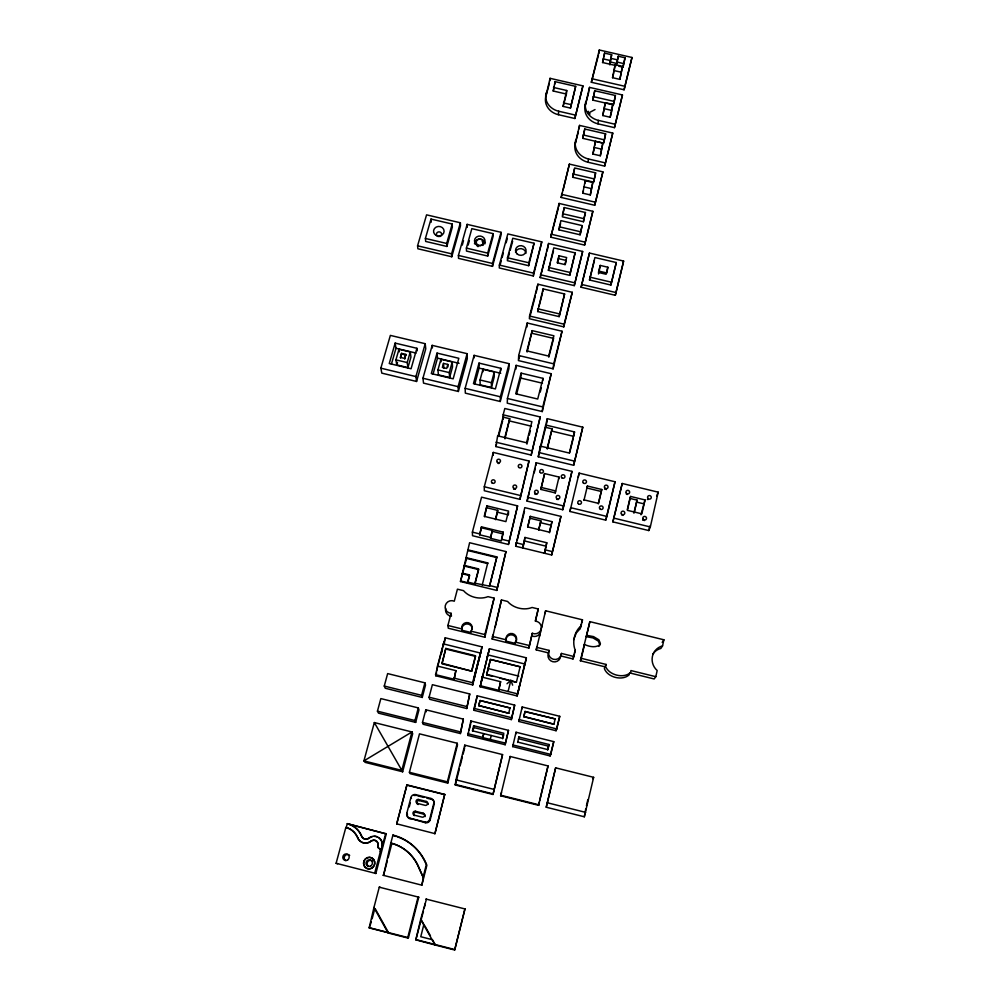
<?xml version="1.0" encoding="UTF-8"?>
<svg xmlns="http://www.w3.org/2000/svg" width="1000" height="1000" viewBox="0 0 1000 1000"><rect width="100%" height="100%" fill="white"/><g stroke="black" fill="none" stroke-linecap="round" stroke-linejoin="round"><path stroke-width="1.5" d="M492.575 676.35L486.625 674.875L490.375 659.438L520.125 666.787L490.375 659.438M484.613 516.712L486.938 505.863L508.587 511.112L505.9 521.613L484.212 516.337L486.938 505.863M487.713 256.05L487.713 253.113L493.062 233.637L471.838 228.65L466.4 248.088L466.488 251.062L487.713 256.05L493.038 236.65L493.062 233.637M465.925 557.6L487.75 562.925L487.738 563.6L465.962 558.275L469.6 542.725L505.962 551.587L496.775 590.425L460.513 581.538L465.962 558.275M464.1 565.375L478.638 568.925L474.938 583.212L489.538 586.163L496.863 556.925L467.75 549.812M491.4 387.525L491.438 382.688L494.288 372L482.95 369.3L480.075 379.975L480.138 384.825L491.4 387.525L494.212 376.925L494.288 372M492.5 266.363L492.525 263.463L501.037 232.312L467.137 224.363L458.413 255.438L458.537 258.363L492.5 266.363L500.975 235.325L501.037 232.312M503.212 532.15L501.325 540.962L490.5 538.325L492.325 530.413L481.475 527.775L481.463 526.862L503.212 532.15L501.688 539.562M489.438 648.713L480.125 686.775L517.15 695.95L526.188 659.05L526.375 657.825L489.438 648.713L480.125 686.775M493.25 455.262L493.288 452.425L529 461.025L519.925 499.35L484.3 490.725L484.288 486.763L493.288 452.425M490.5 538.325L492.325 530.413M495.875 446.562L497.638 435.825L526.525 442.762L531.912 421.712L503.15 414.812L504.812 408.5L540.212 416.975L531.188 455.062L495.875 446.562L496.538 444.025M499.363 265.075L499.3 267.962L533.337 275.975L541.788 241.875L507.825 233.912L499.363 265.075L533.55 273.125L533.337 275.975M538.237 608.975L535.275 621.1A6.45 6.375 16.1 0 1 541.175 629.012A6.45 6.375 16.1 0 1 532.288 633.275L528.875 648.075L492.188 639.038L501.463 599.95L507.587 601.462C513.325 608.125 523.925 610.7 532.1 607.475L538.237 608.975L535.538 620.875M490.275 739.525L491.225 735.5L502.537 738.325L503.787 733.238L473.663 725.725L472.375 730.8L483.688 733.625L482.738 737.65L505.375 743.088L505.188 744.737L467.837 735.413L470.85 720.987L508.5 730.362L505.188 744.737M494.113 598.15L484.862 637.238L448.275 628.212L447.9 625.475L451.1 613.312A6.45 6.325 -16.3 0 1 445.325 605.45A6.45 6.325 -16.3 0 1 454.275 601.2L457.425 589.163L463.537 590.662C469.25 597.337 479.837 599.862 488 596.65L494.113 598.15L484.85 634.575L484.862 637.238M500.8 370.788L500.863 368.312L479.025 363.1L473.462 383.675L495.4 388.925L500.863 368.312M491.225 735.5L483.688 733.625M500.25 401.5L500.375 396.788L509.113 363.688L474.1 355.35L465.138 388.35L465.337 393.137L500.25 401.5L508.9 368.675L509.113 363.688M495.737 519.7L497.713 510.387L486.938 507.775M489.538 586.163L496.863 556.925M496.775 590.425L505.962 551.587M507.488 257.762L507.388 260.688L528.675 265.688L534.05 243.25L512.762 238.25L507.488 257.762L528.862 262.787L528.675 265.688M503.15 414.812L503 419.387L503.65 416.875M507.438 398.475L507.25 403.175L542.25 411.562L551.213 373.725L516.125 365.363L507.438 398.475L542.775 406.925L542.25 411.562M504.963 438.837L509.725 418.7L503.075 417.113L497.987 436.538M501.463 599.95L495.238 627M515.925 369.087L516.125 365.363M480.1 685.675L498.688 690.288L500.613 681.712L481.95 677.1M508.525 512.362L508.387 514.875L497.663 512.275M493 794.463L502.562 754.587L464.75 745.138L455.975 779.85L455.3 785L493 794.463L502.562 754.587M518.7 355.513L518.413 360.575L553.112 368.837L562.025 331.238L527.238 322.987L518.7 355.513L553.725 363.85L553.112 368.837M508.45 544.462L517.587 505.887L481.562 497.163L472.388 532.137L472.512 535.712L508.45 544.462L517.587 505.887M516.6 394.137L520.8 378.062L521.112 373.137L543.013 378.363L542.75 380.8M526.962 326.975L527.238 322.987M506.037 641.125L506.125 639.812A5.3 5.263 4.5 0 1 512.587 633.612A5.3 5.263 4.5 0 1 515.388 642.1L515.25 643.4L506.037 641.125A5.275 5.238 4.5 0 1 512.463 634.95A5.275 5.238 4.5 0 1 515.25 643.4M529.575 316.025L529.375 318.712L563.787 326.863L572.263 292.3L537.913 284.2L529.575 316.025L564.138 324.212L563.787 326.863M545.862 96.35L550.062 78.325L582.925 85.875L574.85 118.5L558.375 114.7A16.887 14.988 5.4 0 1 545.862 96.35L549.4 83.35M549.875 80.712L550.062 78.325M527.1 352.038L532.2 330.637L553.9 335.788L548.7 356.1L526.912 350.913L532.2 330.637M515.65 546.225L524.8 507.638L560.925 516.4L551.675 555L515.65 546.225L516.413 543.2M519.925 499.35L529 461.025M563.088 106.4L566.388 94.05L553.212 91.013L555.075 81.638L575.662 86.363L570.462 108.088L563.088 106.4L566.737 90.5L553.5 87.463M537.913 284.2L536.1 293.05M554.875 84.012L555.075 81.638M540.163 277.587L548.6 243.475L582.65 251.462L574.275 285.625L540.163 277.587L546.375 253.85M537.663 311.537L543.088 288.9L564.6 293.975L559.163 316.625L537.663 311.537L538.4 308.7M558.375 114.7L558.688 111.237A16.962 15.037 5.4 0 1 546.125 92.837M542.825 291.7L543.088 288.9M548.6 243.475L547.15 250.888M550.75 237.175L559.087 203.438L592.863 211.312L584.587 245.1L550.75 237.175L558.387 208.012M548.4 270.338L553.775 247.875L575.112 252.887L569.725 275.35L548.4 270.338L550.35 262.838M531.188 455.062L540.212 416.975M566.388 94.05L566.737 90.5M527.062 501.087L536.163 462.75L571.962 471.375L562.775 509.738L527.062 501.087L529.312 492.175M524.975 537.45L522.85 547.975L524.975 537.45L546.763 542.75L544.475 553.237L546.763 542.75M558.775 206.55L559.087 203.438M561.15 197.45L569.4 164.1L602.9 171.863L594.712 205.275L561.15 197.45L562.337 192.938M570.462 108.088L575.662 86.363M558.95 229.85L560.887 220.613L582.112 225.575L580.1 234.8L558.95 229.85L560.562 223.675M562.688 213.725L562.35 216.825L583.438 221.75L585.45 212.512L564.288 207.575L562.688 213.725L583.875 218.675L583.438 221.75M527.812 527.212L530.275 516.375L551.975 521.638L549.513 532.762M535.85 465.525L536.163 462.75M557.587 262.875L559 255.75L566.65 257.55L564.85 264.562L557.188 262.762L559 255.75M564.288 207.575L562.663 215.588M569.4 164.1L563.125 189.925M574.85 118.5L582.925 85.875M478.75 705.537L508.738 713.238L478.75 705.537L480.012 700.512L510 707.95L480.012 700.512M538.263 456.763L540.363 446.1L569.325 453.062L574.525 431.938L545.7 425.012L547.3 418.675L582.788 427.188L573.663 465.288L538.263 456.763L546.375 424.675M575.275 143.562L579.538 125.412L612.762 133.088L604.663 166.125L588.025 162.262A17.05 15.275 7.1 0 1 575.275 143.562L578.362 131.762M540.363 446.1L540.112 448.263L545.7 425.012M584.325 816.787L593.65 777.325L555.638 767.837L546.237 807.225L584.325 816.787L585.75 808.838M572.663 177.25L574.625 167.963L595.6 172.838L595.125 176.075L593.575 182.113L572.663 177.25L574.487 169.05M579.138 128.812L579.538 125.412M559.163 316.625L564.6 293.975M500.625 795.788L510.125 756.475L548.038 765.938L538.625 805.325L500.625 795.788L501.5 792.5M585.275 105.425L589.513 87.387L622.463 94.963L614.45 127.638L597.938 123.825A16.9 15.012 7.3 0 1 585.275 105.425L588.688 92.375M546.737 423.212L547.3 418.675M582.8 138.35L584.775 129.025L605.588 133.837L605.062 137.213L603.55 143.15L582.8 138.35L584.775 129.025M589.075 90.925L589.513 87.387M591.337 82.275L599.312 50L631.987 57.475L624.075 89.787L591.337 82.275L598.438 55.175M559 477.05L555.25 492.9L540.85 489.425L544.587 473.575L559 477.05L558.663 479.1M511.35 719.6L514.688 705.113L477.225 695.812L474.05 708.375L474.162 710.35L511.35 719.6L514.688 705.113M511.925 681.137L516.388 682.237L486.625 674.287M569.725 275.35L575.112 252.887M592.775 100.113L594.75 90.75L615.4 95.5L614.837 99.012L613.35 104.85L592.775 100.113L594.75 90.75M598.837 53.663L599.312 50M544.587 473.575L540.85 489.425M582.788 193.188L585.225 180.688L592.788 182.45L590.3 194.938L582.788 193.188L583.413 190.763M584.875 183.263L585.225 180.688M588.025 162.262L588.462 158.988A17.125 15.325 7.1 0 1 575.662 140.213M547.275 449.025L552.087 428.862L545.425 427.275M618.9 66.263L622.987 67.188L625.037 57.8L618.212 56.238L616.175 65.638L602.575 62.525L604.575 53.125L611.65 54.737L609.837 64.887M604.062 56.788L604.575 53.125M580.1 234.8L582.112 225.575M538.75 530.138L540.862 520.862L530.062 518.237M574.275 285.625L582.65 251.462M592.875 154.037L595.363 141.35L602.863 143.088L600.325 155.762L592.875 154.037L594.412 148.062M594.788 145.375L595.363 141.35M597.938 123.825L598.425 120.4A16.975 15.075 7.3 0 1 585.7 101.938M517.15 695.95L524.763 663.988L487.587 654.812M518.138 691.7L519.575 685.35M590.3 194.938L592.788 182.45M609.625 64.138L611.65 54.737M602.788 115.538L605.325 102.675L612.775 104.388L611.675 111.375L610.175 117.25L602.788 115.538L605.325 102.675M593.575 182.113L595.6 172.838M584.587 245.1L592.863 211.312M600.325 155.762L602.863 143.088M612.537 77.7L615.125 64.662L622.513 66.35L619.862 79.375L612.537 77.7L613.65 73.375M581.112 287.238L589.462 253.05L623.6 261.062L622.987 263.95L615.312 295.287L581.112 287.238L589.462 253.05M603.55 143.15L605.588 133.837M614.025 71.938L615.125 64.662M509.9 758L510.125 756.475M594.712 205.275L602.9 171.863M617.463 61.112L617.087 63.525L610.575 62.038M618.212 56.238L617.65 59.9L611.112 58.4M610.175 117.25L612.775 104.388M613.35 104.85L615.4 95.5M604.663 166.125L612.762 133.088M512.675 746.6L512.938 744.963L550.763 754.4L553.775 741.637L516.038 732.237L512.675 746.6L550.125 755.938L550.763 754.4M337.625 863.763L336.112 863.275L345.863 827.387A18.375 17.562 -64.2 0 1 356.938 836.413L357.912 838.05L357.262 836.6A18.325 17.525 -64.2 0 0 346.225 827.588L347.3 823.637A22.462 21.475 -64.2 0 1 361.5 836.188A4.975 4.787 -65.6 0 0 368.862 838.05A8.662 8.312 -67.3 0 1 381.962 846.812L380.35 851.725A3.088 2.963 -68.2 0 0 378.825 848.225A2.062 1.975 -68.1 0 1 377.762 846.087L377.975 844.737A4.537 4.35 -67.3 0 0 371.75 840.575L369.837 841.85A9.125 8.762 -65.5 0 1 358.088 838.875M380.625 851.875A3.088 2.963 -68.3 0 0 379.1 848.375A2.05 1.975 -68.2 0 1 378.038 846.25L378.25 844.912A4.525 4.338 -67.3 0 0 372.038 840.75L370.662 841.275M619.862 79.375L622.513 66.35M528.875 648.075L532.288 633.275M622.987 67.188L625.037 57.8M589.5 280L594.9 257.525L616.287 262.538L610.887 285.038L589.5 280L594.412 260.45M614.45 127.638L622.463 94.963M555.25 492.9L555.575 490.925L541.112 487.425M515.737 734L516.038 732.237M624.075 89.787L631.987 57.475M518.8 721.45L519.113 719.575L556.763 728.938L559.738 716.3L522.188 706.975L518.8 721.45L556.075 730.725L556.763 728.938M521.838 708.962L522.188 706.975M599.175 271.175L600.2 265.425L607.863 267.225L606.775 272.962L599.175 271.175L598.488 273.975M551.675 555L560.925 516.4M574.525 431.938L573.713 436.362L551.788 431.087M518.875 736.988L518.562 738.7L548.475 746.15L549.087 744.513L518.875 736.988L517.638 742.487M562.775 509.738L571.962 471.375M536.225 649.887L536.7 647.35L549.075 650.4A6.488 6.425 32.9 0 0 553.488 659.312A6.488 6.425 32.9 0 0 561.45 653.438L573.837 656.5L575.288 650.35C571.888 642.262 574.338 631.575 581.05 625.9L582.487 619.825L545.612 610.788L536.225 649.887L548.475 652.913A6.425 6.362 33.9 0 0 552.85 661.737A6.425 6.362 33.9 0 0 560.725 655.925L561.45 653.438M523.8 716.725L525.062 711.438L555.175 718.913L553.888 724.2L523.8 716.725L525.062 711.438M539.538 636.237L539.8 634.913M541.75 627.188L542.013 625.812M538.625 805.325L539.275 801.975M573.663 465.288L582.788 427.188M545.037 613.65L545.612 610.788M435.562 674.638L445.225 637.8L482.062 646.888L472.738 684.938L435.812 675.788L435.562 674.638L454.1 679.237L455.875 670.638L437.262 666.038M436.587 671.175L437.488 666.612M610.887 285.038L616.287 262.538M569.925 511.463L570.712 507.688L606.85 516.425L615.025 481.763L579.125 473.113L569.925 511.463L605.725 520.138L606.85 516.425M615.312 295.287L623.6 261.062M578.263 477.188L579.125 473.113M482.35 676.125L481.05 682.513M629.538 672.887L654.175 678.962L655.812 676.688L657.175 670.5A14.6 14.162 43.8 0 1 662.55 645.9L663.888 639.788L589.862 621.638L580.363 660.763L604.938 666.825L606.087 664.438L581.275 658.325L580.363 660.763M498.688 690.288L500.613 681.712M586.438 805.825L587.8 799.788M648.787 530.562L650.325 526.95L658.2 492.163L622.212 483.488L612.888 521.875L648.787 530.562L649.8 526.062M634.225 512.587L637.1 500.138L629.925 498.4L627.35 509.462M641.012 514.8L645.025 499.938L630.6 496.45L629.925 498.4M645.025 499.938L641.838 513.837L627.375 510.337L630.6 496.45M633.85 513.075L637.1 500.138M546.237 807.225L555.638 767.837M581.275 658.325L584.513 644.5C589.075 646.55 594.925 647.962 599.45 645.113L600.413 643.562L598.9 639.812L593.525 636.6L586.663 635.337L586.175 636.663L593.013 637.925L598.35 641.125L599.862 644.85L598.9 646.4M586.663 635.337L589.862 621.638M612.888 521.875L622.212 483.488M587.4 486.025L586.925 488.025L601.25 491.475L601.788 489.5L587.4 486.025L583.938 500.425M547.575 749.95L548.475 746.15M549.087 744.513L547.888 749.625L517.638 742.087M539.637 800.475L548.038 765.938M550.125 755.938L553.775 741.637M556.075 730.725L559.738 716.3M560.725 655.925L573 658.95L574.15 654.075M573.625 639.812L576.275 633.013L580.138 628.638L581.213 624.125M605.725 520.138L615.025 481.763M598.288 503.9L601.25 491.475M601.788 489.5L598.488 503.363L584.062 499.875M548.475 652.913L549.075 650.4M508.738 713.238L510 707.95M516.388 682.237L520.125 666.787M502.688 738.763L503.625 734.975L473.787 727.55L473.663 725.725M454.675 950L464.95 908.95L454.675 950L435.062 944.987L420.675 919.425L426.45 899.15M505.375 743.088L508.5 730.362M508.088 691.513L510.863 680.288L507.013 683.763M551.975 521.638L549.375 532.175L527.625 526.888L530.275 516.375M569.663 452.812L573.35 437.85M482.738 737.65L483.688 733.838M538.625 529.837L540.862 520.862M607.863 267.225L606.112 274.262L598.438 272.45L600.2 265.425M547.188 448.375L552.087 428.862M435.062 944.987L415.838 939.825L420.675 919.425M415.838 939.825L423.413 911.162M424.175 908.15L425.312 903.65M455.3 785L459.387 768.825M460.125 765.888L462.362 757.062M463.1 754.125L464.588 748.25M467.837 735.413L468.537 732.625M469.237 729.837L470.65 724.25M474.162 710.35L477.225 695.812M492.188 639.038L493.338 634.525M517.175 540.175L524.45 511.425M530.062 489.2L532.312 480.288M534.188 472.863L535.325 468.4M478.762 705.788L480.025 700.763M486.625 674.875L490.363 660.05M435.325 944.812L432.45 939.712L420.775 936.725L423.862 924.45L421.012 919.375M472.837 731.312L473.787 727.55M407.65 937.975L418.062 897.05L418.762 897.188L408.45 937.7L407.65 937.975L388.1 932.975L373.938 907.5L379.275 887.175L380.35 887.412M423.038 877.5L426.287 864.75A52.312 49.95 -70.9 0 0 392.938 835.05L390.85 843A43.938 41.962 -70.9 0 1 418.875 868L423.363 877.675L421.812 885.163L426.887 865.225A51.775 49.45 -71.1 0 0 397.5 836.888M447.762 783.112L447.375 781.825L457.2 743.25L419.487 733.838L409.4 772.3L410.163 773.675L447.762 783.112L457.488 744.912L457.2 743.25M460.375 733.55L463.338 719.125L425.8 709.775L422.488 722.412L423.113 724.262L460.375 733.55L463.338 719.125M466.737 708.512L469.738 693.962L432.375 684.688L429.1 697.2L429.65 699.287L466.737 708.512L469.738 693.962M472.738 684.938L472.6 682.712L482.062 646.888M542.775 406.925L551.213 373.725M553.725 363.85L562.025 331.238M444.725 794.4L434.925 833.637L444.725 794.4L406.938 784.9L396.737 823.838L406.938 784.9M564.138 324.212L572.263 292.3M409.6 818.175L424.913 822.038A4.075 3.95 -71.7 0 0 429.762 819.062L433.787 803.337A4.05 3.938 -70.8 0 0 430.975 798.462L415.725 794.625A4.05 3.925 -67.9 0 0 410.9 797.575L406.8 813.275A4.075 3.938 -69 0 0 409.6 818.175L425.375 822.712A4.037 3.912 -71.8 0 0 430.188 819.75L434.175 804.137A4.013 3.9 -70.9 0 0 432.337 799.675M543.013 378.363L537.712 399.038L515.725 393.787L521.112 373.137M583.875 218.675L585.45 212.512M548.787 357.188L553.6 338.413L531.987 333.288M526.912 444.125L528.438 438.162M529.2 435.175L530.35 430.7M540.237 392.025L541.362 387.625M471.725 670.6L475.513 655.763L445.825 648.425L441.962 663.238L471.763 671.188L442.062 663.838L445.825 648.425M471.763 671.188L475.538 656.388L445.925 649.075M454.1 679.237L455.875 670.638M495.4 519.338L497.713 510.387M482.238 585L487.75 562.925M565.212 264.662L566.287 260.475L558.675 258.688M462.275 573.15L469.538 574.925L467.688 582.062L474.963 583.837L478.65 569.587L464.137 566.038M375.262 908.85L388.6 932.862L369.175 927.887L373.938 907.5M387.337 860.75L383.5 875.425L390.85 843M441.287 653.875L442.438 649.463M443.212 646.525L444.3 641.725L442.8 646M369.175 927.887L371.337 921.825M372.125 918.838L374.475 909.862M388.113 857.812L391.575 844.613M435.812 675.788L436.575 672.85M444.263 643.512L445.225 637.8M460.513 581.538L464.363 566.812M465.138 563.875L466.675 557.987M498.713 435.763L502.612 420.875M518.8 359.1L519.562 356.175M529.775 317.2L535.312 296.075M590.175 113.938L587.837 113.4L588.375 111.325M490.5 537.438L479.65 534.8L481.463 526.862M504.65 438.137L509.725 418.7M539.138 305.863L542.463 293.113M551.138 259.837L553.475 250.837M602.575 62.525L603.312 59.65M479.65 534.8L481.475 527.775M409.25 806.925L410.35 802.675M460.462 580.913L467.725 582.688L469.575 575.562L462.325 573.787M380.35 851.725L374.725 873.088L375.85 873.475L386.275 833.9L347.638 823.863A22.4 21.425 -64.3 0 1 361.812 836.375A4.963 4.775 -65.6 0 0 369.162 838.238A8.637 8.3 -67.4 0 1 372.262 836.65M415.662 722.4L414.963 720.537L418.3 707.913L380.85 698.587L377.438 711.175L378.5 713.138L415.662 722.4L418.963 709.9L418.3 707.913M422.25 697.45L421.613 695.337L424.913 682.837L387.65 673.587L384.263 686.05L385.25 688.25L422.25 697.45L425.513 685.05L424.913 682.837M381.962 846.812L385.775 833.5M533.55 273.125L541.788 241.875M402.65 771.787L412.688 733.713L411.95 731.963L374.338 722.562L363.925 760.888L365.138 762.375L402.65 771.787L374.338 722.562M437.788 665.1L442.413 647.475M524.288 666.125L526.375 657.825M528.862 262.787L534.05 243.25M507.8 259.188L509.412 253.212M510.213 250.225L512.638 241.25M553.212 91.013L554.388 86.662M474.762 384.137L479.087 368.1L479.025 363.1M500.1 265L501.312 260.562M502.113 257.613L503.312 253.175M506.125 242.825L507.325 238.388M458.363 391.475L458.1 386.662L467.113 353.675L432.188 345.363L422.938 378.25L423.525 383.125L458.363 391.475L467.287 358.75L467.113 353.675M449.625 377.537L449.275 372.612L452.212 361.962L440.913 359.263L437.95 369.9L438.387 374.85L449.625 377.537L452.525 366.975L452.212 361.962M443.5 363.387L442.375 367.438L446.688 368.475L447.8 364.412L443.5 363.387L443.888 368.387M437.038 353.088L431.3 373.6L453.175 378.825L458.825 358.288L437.038 353.088L437.488 358.175L433.025 374.162M468.15 245.1L469.4 240.625M462.262 245.1L463.5 240.675M416.562 381.463L415.913 376.575L425.213 343.7L390.363 335.4L380.85 368.175L381.812 373.137L416.562 381.463L425.763 348.85L425.213 343.7M451.763 256.762L451.6 253.825L460.375 222.775L426.562 214.85L417.575 245.812L417.875 248.775L451.763 256.762L460.487 225.825L460.375 222.775M407.95 367.575L407.225 362.562L410.25 351.95L398.975 349.263L395.925 359.862L396.75 364.888L407.95 367.575L410.95 357.05L410.25 351.95M416.887 348.288L411.075 368.762L389.25 363.537L395.15 343.1L416.887 348.288L417.2 350.85M446.85 246.438L446.675 243.45L452.188 224.037L431 219.075L425.4 238.45L425.675 241.45L446.85 246.438L452.337 227.1L452.188 224.037M401.525 353.363L400.363 357.413L404.663 358.438L405.825 354.4L401.525 353.363L400.462 358.038M404.762 359.075L405.825 354.4M391.388 364.2L395.988 348.275L395.15 343.1M396.75 364.888L397.5 362.262M487.2 656.963L488.512 652.638M606.087 664.438L605.538 666.237C608.675 675.113 623.812 679 630.65 672.425L630.938 670.562L655.812 676.688M604.938 666.825L604.388 668.6C607.487 677.4 622.487 681.237 629.263 674.725M581.562 622.612L582.487 619.825M580.138 628.638L581.05 625.9M574.438 652.862L575.288 650.35M573 658.95L573.837 656.5M555.175 718.913L525.025 711.688M553.888 724.2L523.837 716.488M584.038 645.8L584.513 644.5M656.6 496.075L658.2 492.163M662.188 642.387L663.888 639.788M662.55 645.9L660.863 648.45A14.463 14.025 44.2 0 0 652.788 654.15M592.587 778.65L593.65 777.325M587.837 113.4L595.025 109.562M603.075 58.863L610.15 60.487M616.737 62L623.575 63.562M613.625 70.475L621.025 72.162M591.788 78.713L624.675 86.25M593.237 96.6L613.9 101.35M603.8 108.588L611.263 110.3M563.425 102.9L570.825 104.6M558.688 111.237L575.237 115.062M598.425 120.4L615.013 124.225M583.225 134.975L604.062 139.787M593.812 147.35L601.325 149.1M588.462 158.988L605.188 162.862M573.038 174.013L594.05 178.888M583.65 186.8L591.225 188.562M561.487 194.3L595.188 202.15M559.275 226.8L580.525 231.775M551.038 234.175L585.025 242.138M425.4 238.45L446.675 243.45M466.4 248.088L487.713 253.113M548.675 267.45L570.1 272.488M589.963 277.162L611.438 282.213M417.575 245.812L451.6 253.825M458.413 255.438L492.525 263.463M540.4 274.738L574.675 282.812M581.538 284.425L615.887 292.525M537.888 308.812L559.5 313.925M395.988 348.275L416.087 353.075M437.488 358.175L459.075 363.325M479.087 368.1L500.737 373.263M520.8 378.062L542.487 383.237M401.613 354.012L405.913 355.037M395.925 359.862L407.225 362.562M437.95 369.9L449.275 372.612M480.075 379.975L491.438 382.688M380.85 368.175L415.913 376.575M422.938 378.25L458.1 386.662M465.138 388.35L500.375 396.788M509.613 420.975L531.5 426.225M495.962 442.212L531.613 450.788M538.75 452.512L574.475 461.112M636.388 502.05L643.538 503.775M484.288 486.763L520.237 495.462M527.438 497.212L563.488 505.938M614.087 518.175L650.325 526.95M540.6 522.688L551.362 525.3M492.312 531.312L503.125 533.95M524.612 540.975L546.2 546.225M472.388 532.137L479.637 533.9M501.4 539.2L508.663 540.975M515.925 542.737L523.2 544.513M545.025 549.825L552.3 551.6M467.788 550.5L496.85 557.6M489.538 585.538L496.863 587.337M447.9 625.475L461.75 628.888A5.312 5.238 -16.7 0 1 468.263 622.7A5.312 5.238 -16.7 0 1 470.988 631.163L471.062 632.513L461.875 630.25L461.75 628.888M470.988 631.163L484.85 634.575M492.25 636.4L506.125 639.812M515.388 642.1L529.288 645.525M443.088 643.825L480.163 652.987M487.75 668.45L518.812 676.125M500.025 678.188L508.95 680.4M453.95 678.1L472.6 682.712M498.75 689.2L517.45 693.838M384.263 686.05L421.613 695.337M429.1 697.2L466.55 706.513M474.05 708.375L511.6 717.712M377.438 711.175L414.963 720.537M422.488 722.412L460.112 731.8M467.65 733.675L482.725 737.438M455.975 779.85L494.025 789.4M547.45 802.8L585.712 812.387M409.4 772.3L447.375 781.825M500.7 795.212L538.888 804.788M455.15 784.375L493.038 793.888M407.137 785.212L444.825 794.688M417.762 795.875L423.825 797.4M426.85 798.162L431.388 799.3A4.013 3.9 -70.9 0 1 431.875 799.463M418.525 799.488L426.15 801.413A2.025 1.963 -70.2 0 1 427.55 803.85A2.025 1.963 -70.2 0 1 425.138 805.337L417.512 803.413A2.025 1.963 -68.7 0 1 416.112 800.975A2.025 1.963 -68.7 0 1 418.525 799.488L419.2 800.6L426.75 802.5A2 1.95 -70.4 0 1 428.2 804.4M423.113 813.188A2.037 1.975 -70.9 0 1 424.525 815.638A2.037 1.975 -70.9 0 1 422.1 817.125L414.45 815.2A2.037 1.975 -69.5 0 1 413.05 812.75A2.037 1.975 -69.5 0 1 415.475 811.263L423.113 813.188L423.75 814.163A2.013 1.95 -71.1 0 1 425.138 816.587M415.475 811.263L416.175 812.262L423.75 814.163M396.737 823.838L434.925 833.637M386.275 833.9L347.3 823.637M336.112 863.275L375.85 873.475M382.975 875.238L421.812 885.163M379.275 887.175L418.762 897.188M425.838 899.025L464.95 908.95M369.775 927.812L408.45 937.7M416.2 939.688L453.5 949.225M392.938 835.05L393.875 835.812A51.775 49.45 -71.1 0 1 396.3 836.5M406.8 813.275L407.4 814A4.037 3.912 -69.2 0 0 410.175 818.875M424.913 822.038L425.375 822.712M410.9 797.575L411.463 798.425M417.512 803.413L418.188 804.488A2 1.95 -69 0 1 417.312 803.988M429.762 819.062L430.188 819.75M415.725 794.625L416.25 795.487A4.013 3.9 -68.1 0 0 414.225 795.537M424.738 925.688L430.45 935.825M426.15 801.413L426.75 802.5M357.587 837.862L358.413 839.05A9.1 8.738 -65.6 0 0 370.125 842.025M430.975 798.462L431.388 799.3M433.787 803.337L434.175 804.137M423.363 877.675L419.212 868.225A43.712 41.75 -71 0 0 391.337 843.35M510.863 680.288L512.65 685.163M425.8 709.775L426.388 711.737M398.975 349.263L399.375 351.812M464.75 745.138L464.963 746.775M451.1 613.312L451.438 616.163A6.388 6.275 -16.8 0 1 445.725 608.375M432.188 345.363L432.425 347.938M440.913 359.263L441.112 361.788M470.85 720.987L471.012 722.85M431 219.075L431.25 222.15M447.8 364.412L447.987 366.912M467.688 582.062L467.725 582.688M474.938 583.212L474.963 583.837M467.137 224.363L467.225 227.413M474.1 355.35L474.162 357.875M482.95 369.3L482.962 371.775M378.862 837.7A8.637 8.3 -67.4 0 1 382.225 846.975M373.975 836.375A8.637 8.3 -67.4 0 1 377.337 836.912M368.7 866.438A3.287 3.15 -68.5 0 1 367.8 861.637A3.287 3.15 -68.5 0 1 372.562 861.213M345.788 860.625A3.287 3.137 -65.8 0 1 344.913 855.825A3.287 3.137 -65.8 0 1 349.675 855.4M373.15 867.113A5.812 5.562 -68.3 0 1 363.938 865.238A5.812 5.562 -68.3 0 1 369.738 857.362A5.812 5.562 -68.3 0 1 374.038 865.9M417 803.575A2 1.95 -69 0 1 419.2 800.6M414.288 815.65A2.013 1.95 -69.7 0 1 416.175 812.262M540.65 631.712A6.388 6.312 16.5 0 1 531.85 635.95M461.875 630.25A5.275 5.213 -17.1 0 1 466.575 623.962A5.275 5.213 -17.1 0 1 472.312 629.275M438.363 236.588A2.625 2.4 -1.4 0 1 436.875 232.913A2.625 2.4 -1.4 0 1 441.175 232.875A2.625 2.4 -1.4 0 1 439.725 236.575M474.525 243.888A5.263 4.812 1 0 1 479.712 239.025A5.263 4.812 1 0 1 485.05 243.787M482.225 241.55A3.513 3.212 1 0 1 482.85 245.425M478.075 246.637A3.513 3.212 1 0 1 477.337 246.137M476.775 245.475A3.513 3.212 1 0 1 476.388 243.05M515.525 252.237A5.263 4.838 3.6 0 1 525.9 253.388M626.4 494.275A1.837 1.762 18.8 0 1 627.325 494.487M647.337 499.5A1.837 1.762 21.4 0 1 648.288 499.487M642.625 520.175A1.85 1.775 22.7 0 1 644.412 520.6M621.6 514.9A1.837 1.775 19.9 0 1 622.913 515.4M604.55 489.175A1.837 1.762 16.1 0 1 606.325 489.613M556.8 499.412A1.837 1.775 10.3 0 1 558.188 499.562M534.963 494.412A1.837 1.762 6.9 0 1 536.8 494.387M498.025 463.475A1.825 1.75 1.5 0 1 498.975 463.462M513.6 489.25A1.837 1.762 3.7 0 1 515.438 489.225M474.925 674.287L473.638 680.675L481.138 650.825L474.925 674.287M411.95 731.963L401.812 770.4L363.925 760.888L411.95 731.963M370.788 865.95A3.325 3.175 -68.3 0 0 370.838 860.225A3.325 3.175 -68.3 0 0 366.012 863.2A3.325 3.175 -68.3 0 0 370.788 865.95M347.562 860.037A3.325 3.175 -65.6 0 0 347.625 854.325A3.325 3.175 -65.6 0 0 342.8 857.288A3.325 3.175 -65.6 0 0 347.562 860.037M371.887 868.037A5.812 5.562 -68.3 0 0 371.962 858.012A5.812 5.562 -68.3 0 0 363.525 863.225A5.812 5.562 -68.3 0 0 371.887 868.037M436.213 235.438A5.288 4.825 -1.4 0 0 444.1 231.188A5.288 4.825 -1.4 0 0 436.15 227.087A5.288 4.825 -1.4 0 0 436.213 235.438M476.075 244.312A5.288 4.838 1.1 0 0 484.875 242.05A5.288 4.838 1.1 0 0 478.312 236.2A5.288 4.838 1.1 0 0 476.075 244.312M477.325 244.65A3.513 3.212 1.1 0 0 483.175 243.15A3.513 3.212 1.1 0 0 478.812 239.25A3.513 3.212 1.1 0 0 477.325 244.65M517.137 253.962A5.288 4.85 3.6 0 0 525.925 251.7A5.288 4.85 3.6 0 0 519.3 245.825A5.288 4.85 3.6 0 0 517.137 253.962M626.237 493.038A1.85 1.775 18.7 0 0 629.438 492.987A1.85 1.775 18.7 0 0 627.725 490.35A1.85 1.775 18.7 0 0 626.237 493.038M647.862 498.263A1.85 1.775 21.3 0 0 651.062 498.212A1.85 1.775 21.3 0 0 649.338 495.562A1.85 1.775 21.3 0 0 647.862 498.263M643.1 519.125A1.863 1.787 22.5 0 0 646.312 519.075A1.863 1.787 22.5 0 0 644.575 516.4A1.863 1.787 22.5 0 0 643.1 519.125M621.388 513.875A1.863 1.787 19.7 0 0 624.6 513.825A1.863 1.787 19.7 0 0 622.875 511.15A1.863 1.787 19.7 0 0 621.388 513.875M583.375 482.987A1.85 1.775 13.1 0 0 586.438 482.15A1.85 1.775 13.1 0 0 584.1 480.012A1.85 1.775 13.1 0 0 583.375 482.987M604.65 487.837A1.85 1.775 16 0 0 607.837 487.788A1.85 1.775 16 0 0 606.138 485.138A1.85 1.775 16 0 0 604.65 487.837M599.7 508.625A1.863 1.787 16.7 0 0 602.913 508.575A1.863 1.787 16.7 0 0 601.2 505.913A1.863 1.787 16.7 0 0 599.7 508.625M578.35 503.762A1.85 1.787 13.5 0 0 581.425 502.912A1.85 1.787 13.5 0 0 579.075 500.75A1.85 1.787 13.5 0 0 578.35 503.762M540.325 472.6A1.85 1.775 7.2 0 0 543.375 471.763A1.85 1.775 7.2 0 0 541.062 469.625A1.85 1.775 7.2 0 0 540.325 472.6M561.838 477.8A1.85 1.775 10.2 0 0 564.9 476.95A1.85 1.775 10.2 0 0 562.575 474.812A1.85 1.775 10.2 0 0 561.838 477.8M556.725 498.525A1.85 1.787 10.2 0 0 559.788 497.675A1.85 1.787 10.2 0 0 557.463 495.525A1.85 1.787 10.2 0 0 556.725 498.525M535.112 493.3A1.85 1.787 6.9 0 0 538.188 492.45A1.85 1.787 6.9 0 0 535.862 490.3A1.85 1.787 6.9 0 0 535.112 493.3M497.362 462.238A1.837 1.762 1.5 0 0 500.438 461.4A1.837 1.762 1.5 0 0 498.137 459.275A1.837 1.762 1.5 0 0 497.362 462.238M518.825 467.425A1.837 1.762 4.3 0 0 521.888 466.587A1.837 1.762 4.3 0 0 519.587 464.45A1.837 1.762 4.3 0 0 518.825 467.425M513.538 488.088A1.85 1.787 3.7 0 0 516.613 487.238A1.85 1.787 3.7 0 0 514.3 485.087A1.85 1.787 3.7 0 0 513.538 488.088M491.987 482.863A1.85 1.775 0.6 0 0 495.062 482.025A1.85 1.775 0.6 0 0 492.762 479.875A1.85 1.775 0.6 0 0 491.987 482.863"/></g></svg>
